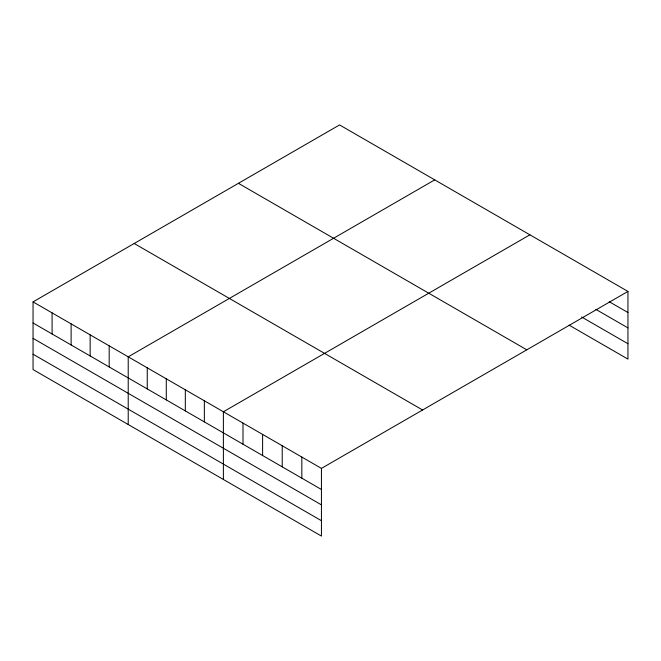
<?xml version="1.0" encoding="UTF-8"?>
<svg xmlns="http://www.w3.org/2000/svg" width="661" height="661" viewBox="0 0 661 661"><rect width="100%" height="100%" fill="white"/><g stroke="black" fill="none" stroke-linecap="round" stroke-linejoin="round"><path stroke-width="0.99" d="M627.95 291.427L339.564 124.921L33.05 301.887L33.05 369.573L321.436 536.079L321.436 468.385L627.95 291.427L627.95 359.113L569.121 325.146M434.731 179.866L128.217 356.833L128.217 424.519M529.899 234.812L223.385 411.778L223.385 479.465M609.227 301.713L627.95 312.521M595.858 309.373L627.95 327.897M581.597 316.974L627.95 343.737M238.414 183.32L526.8 349.818M134.2 243.488L422.586 409.985M33.05 301.887L321.436 468.385M33.05 322.989L321.436 489.487M33.05 338.358L321.436 504.864M33.05 354.205L321.436 520.703M301.829 457.065L301.829 478.167M282.222 445.745L282.222 466.84M262.607 434.417L262.607 455.52M243 423.098L243 444.2M204.356 400.789L204.356 421.883M185.32 389.8L185.32 410.894M166.283 378.811L166.283 399.913M147.254 367.822L147.254 388.924M109.181 345.843L109.181 366.946M90.152 334.854L90.152 355.957M71.115 323.865L71.115 344.968M52.087 312.876L52.087 333.979"/></g></svg>
